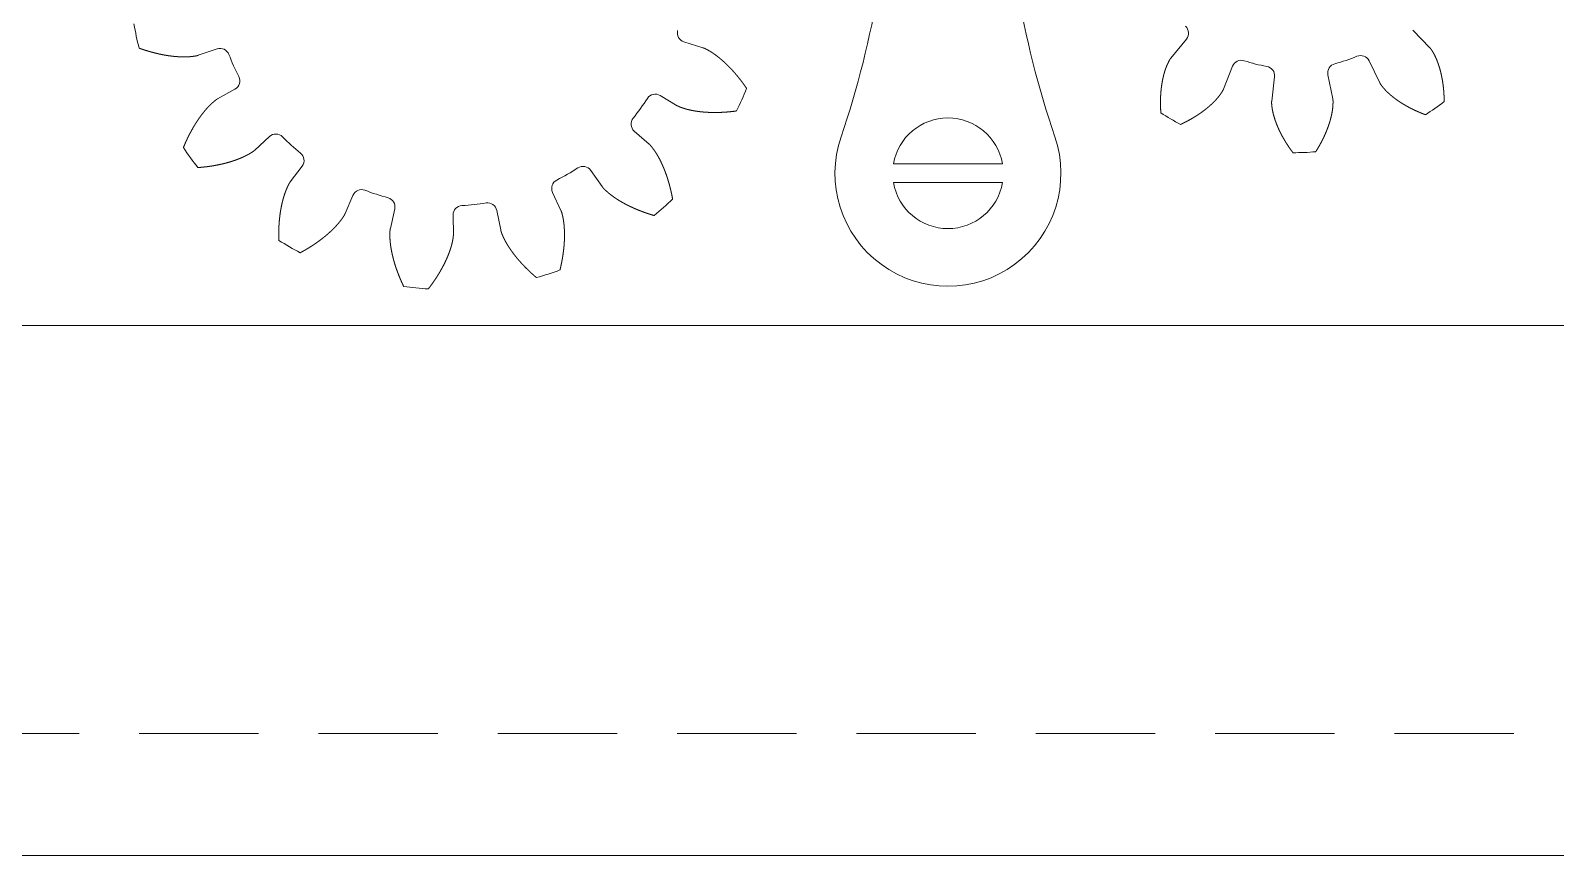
# Model space of a CAD drawing. Header units: millimetres. Extents: x 25 to 635, y 25 to 330.
# Drawn here: x 111.8 to 192.8, y 25.4 to 69.2 of the extents above; entities that cross this region are included whole.
import ezdxf

# ---------------------------------------------------------------- set-up
doc = ezdxf.new("R2010")
doc.units = ezdxf.units.MM
doc.header["$MEASUREMENT"] = 0
doc.linetypes.add('HIDDEN', pattern=[0.375, 0.25, -0.125])
doc.layers.get('0').update_dxf_attribs({"lineweight": 0})
for name, color, linetype, lineweight in [('Bounding Box', 7, 'Continuous', 0), ('Safe Area', 7, 'HIDDEN', 0), ('Single Set', 7, 'Continuous', 0)]:
    doc.layers.add(name, color=color, linetype=linetype, lineweight=lineweight)

# ---------------------------------------------------------------- blocks, each defined once
blk = doc.blocks.new('*U2')
at = {"layer": 'Single Set', "color": 3}
for p, q in [((33.828, -20.155), (32.924, -19.219)), ((-31.59, -20.555), (-30.59, -20.214)), ((-4.782, -20.155), (-5.791, -19.843)), ((20.897, -19.696), (20.07, -20.701)), ((30.598, -20.848), (31.169, -22.018)), ((22.868, -22.347), (23.345, -21.136)), ((25.578, -21.696), (25.426, -22.989)), ((28.67, -22.86), (28.416, -21.584)), ((-29.639, -22.35), (-30.561, -22.865)), ((-7.057, -22.688), (-6.15, -23.229)), ((-28.584, -25.587), (-27.809, -24.869)), ((-7.636, -25.274), (-8.431, -24.579)), ((-26.072, -26.433), (-26.705, -27.279)), ((-10.745, -26.662), (-10.136, -27.526)), ((-23.791, -28.961), (-23.375, -27.99)), ((-12.326, -28.79), (-12.769, -27.831)), ((-21.152, -28.712), (-21.386, -29.742)), ((-18.04, -30.094), (-18.055, -29.038)), ((-15.731, -28.793), (-15.526, -29.83))]:
    blk.add_line(p, q, dxfattribs=at)
blk.add_lwpolyline([(11.231, -8.733, 0.082387), (13.91, -24.878, -1.397795), (2.552, -24.878, 0.082387), (5.231, -8.733), (5.231, -2.816), (11.231, -2.816)], format="xyb", close=True, dxfattribs=at)
at = {"layer": 'Single Set', "color": 1}
for points in [[(5.336, -26.316, -0.842075), (11.126, -26.316)], [(11.126, -27.316, -0.842075), (5.336, -27.316)]]:
    blk.add_lwpolyline(points, format="xyb", close=True, dxfattribs=at)
at = {"layer": 'Single Set', "color": 3}
for centre, radius, start, end in [((-18.251, -16), 17, 189.78773, 194.21227), ((-5.643, -19.366), 0.5, 165.0534, 252.81033), ((20.51, -19.378), 0.5, 320.55913, 47.33515), ((-30.429, -20.688), 0.5, 21.0534, 108.81033), ((-18.251, -16), 12.549, 201.0534, 206.9466), ((23.81, -21.319), 0.5, 71.75576, 158.53178), ((26.643, -12.724), 8.549, 251.75576, 260.06242), ((28.906, -21.486), 0.5, 104.48303, 191.25906), ((26.643, -12.724), 8.549, 284.48303, 292.7897), ((30.148, -21.067), 0.5, 26.01367, 112.7897), ((-29.883, -21.913), 0.5, 299.18967, 26.9466), ((25.082, -21.638), 0.5, 353.2864, 80.06242), ((-7.313, -23.117), 0.5, 59.18967, 146.9466), ((-18.251, -16), 17, 333.78773, 338.21227), ((-18.251, -16), 12.549, 321.0534, 326.9466), ((26.643, -12.724), 13, 302.33107, 307.66893), ((-8.102, -24.203), 0.5, 141.0534, 228.81033), ((26.643, -12.724), 13, 236.87653, 242.21438), ((-27.469, -25.236), 0.5, 45.0534, 132.81033), ((-18.251, -16), 12.549, 225.0534, 230.9466), ((-18.251, -16), 17, 213.78773, 218.21227), ((-26.472, -26.133), 0.5, 323.18967, 50.9466), ((26.643, -12.724), 13, 269.6038, 274.94165), ((-18.251, -16), 12.549, 297.0534, 302.9466), ((-11.154, -26.951), 0.5, 35.18967, 122.9466), ((-12.315, -27.621), 0.5, 117.0534, 204.81033), ((-22.916, -28.187), 0.5, 69.0534, 156.81033), ((-18.251, -16), 12.549, 249.0534, 254.9466), ((-21.64, -28.601), 0.5, 347.18967, 74.9466), ((-18.251, -16), 17, 309.78773, 314.21227), ((-17.555, -29.031), 0.5, 93.0534, 180.81033), ((-18.251, -16), 12.549, 273.0534, 278.9466), ((-16.221, -28.89), 0.5, 11.18967, 98.9466), ((-18.251, -16), 17, 237.78773, 242.21227), ((-18.251, -16), 17, 285.78773, 290.21227), ((-18.251, -16), 17, 261.78773, 266.21227)]:
    blk.add_arc(centre, radius, start, end, dxfattribs=at)
for points in [[(-34.73, -20.174), (-34.721, -20.177), (-34.703, -20.184), (-34.675, -20.193), (-34.639, -20.206), (-34.593, -20.222), (-34.547, -20.238), (-34.501, -20.253), (-34.455, -20.268), (-34.409, -20.283), (-34.363, -20.297), (-34.317, -20.311), (-34.272, -20.325), (-34.226, -20.339), (-34.18, -20.352), (-34.134, -20.365), (-34.088, -20.378), (-34.042, -20.391), (-33.996, -20.403), (-33.951, -20.415), (-33.905, -20.427), (-33.859, -20.438), (-33.813, -20.449), (-33.768, -20.46), (-33.722, -20.471), (-33.676, -20.481), (-33.63, -20.491), (-33.585, -20.501), (-33.539, -20.51), (-33.493, -20.519), (-33.448, -20.528), (-33.402, -20.536), (-33.357, -20.544), (-33.311, -20.552), (-33.266, -20.56), (-33.22, -20.567), (-33.175, -20.574), (-33.129, -20.58), (-33.084, -20.587), (-33.039, -20.592), (-32.993, -20.598), (-32.948, -20.603), (-32.903, -20.608), (-32.858, -20.613), (-32.813, -20.617), (-32.768, -20.621), (-32.723, -20.624), (-32.678, -20.627), (-32.633, -20.63), (-32.589, -20.632), (-32.544, -20.634), (-32.499, -20.636), (-32.455, -20.637), (-32.41, -20.638), (-32.366, -20.638), (-32.322, -20.638), (-32.278, -20.638), (-32.233, -20.637), (-32.189, -20.636), (-32.146, -20.634), (-32.102, -20.632), (-32.058, -20.629), (-32.015, -20.626), (-31.971, -20.621), (-31.928, -20.617), (-31.885, -20.612), (-31.842, -20.606), (-31.799, -20.6), (-31.757, -20.594), (-31.714, -20.587), (-31.672, -20.579), (-31.639, -20.57), (-31.614, -20.563), (-31.598, -20.558), (-31.59, -20.555)], [(-2.465, -22.31), (-2.47, -22.302), (-2.481, -22.286), (-2.498, -22.262), (-2.52, -22.23), (-2.548, -22.19), (-2.576, -22.15), (-2.604, -22.111), (-2.632, -22.072), (-2.661, -22.033), (-2.689, -21.994), (-2.718, -21.956), (-2.747, -21.918), (-2.776, -21.88), (-2.805, -21.842), (-2.835, -21.804), (-2.864, -21.767), (-2.894, -21.73), (-2.924, -21.693), (-2.954, -21.656), (-2.984, -21.62), (-3.014, -21.584), (-3.045, -21.548), (-3.075, -21.512), (-3.106, -21.477), (-3.137, -21.442), (-3.168, -21.407), (-3.2, -21.372), (-3.231, -21.338), (-3.263, -21.304), (-3.294, -21.27), (-3.326, -21.236), (-3.358, -21.203), (-3.391, -21.17), (-3.423, -21.137), (-3.456, -21.104), (-3.488, -21.072), (-3.521, -21.04), (-3.554, -21.008), (-3.587, -20.977), (-3.621, -20.946), (-3.654, -20.915), (-3.688, -20.885), (-3.722, -20.854), (-3.756, -20.825), (-3.79, -20.795), (-3.824, -20.766), (-3.859, -20.737), (-3.893, -20.708), (-3.928, -20.68), (-3.963, -20.652), (-3.998, -20.625), (-4.033, -20.598), (-4.069, -20.571), (-4.105, -20.544), (-4.14, -20.518), (-4.176, -20.493), (-4.213, -20.468), (-4.249, -20.443), (-4.285, -20.418), (-4.322, -20.394), (-4.359, -20.371), (-4.396, -20.348), (-4.434, -20.326), (-4.472, -20.304), (-4.509, -20.283), (-4.547, -20.262), (-4.585, -20.242), (-4.624, -20.222), (-4.662, -20.203), (-4.701, -20.185), (-4.733, -20.172), (-4.757, -20.163), (-4.773, -20.158), (-4.782, -20.155)], [(33.828, -20.155), (33.834, -20.161), (33.845, -20.173), (33.86, -20.191), (33.88, -20.215), (33.903, -20.248), (33.925, -20.281), (33.946, -20.314), (33.967, -20.348), (33.988, -20.383), (34.008, -20.417), (34.028, -20.452), (34.048, -20.488), (34.067, -20.523), (34.085, -20.559), (34.103, -20.596), (34.121, -20.633), (34.138, -20.67), (34.154, -20.708), (34.171, -20.745), (34.187, -20.783), (34.202, -20.821), (34.218, -20.86), (34.233, -20.899), (34.247, -20.938), (34.262, -20.977), (34.275, -21.016), (34.289, -21.056), (34.302, -21.096), (34.315, -21.136), (34.328, -21.176), (34.34, -21.217), (34.352, -21.258), (34.364, -21.299), (34.375, -21.34), (34.386, -21.381), (34.397, -21.423), (34.407, -21.464), (34.417, -21.506), (34.427, -21.548), (34.436, -21.59), (34.445, -21.633), (34.454, -21.675), (34.463, -21.718), (34.471, -21.761), (34.479, -21.804), (34.487, -21.847), (34.494, -21.89), (34.501, -21.934), (34.508, -21.977), (34.515, -22.021), (34.521, -22.065), (34.527, -22.109), (34.533, -22.153), (34.538, -22.197), (34.543, -22.242), (34.548, -22.286), (34.553, -22.331), (34.557, -22.376), (34.561, -22.421), (34.565, -22.466), (34.568, -22.511), (34.571, -22.556), (34.574, -22.601), (34.577, -22.647), (34.579, -22.692), (34.581, -22.738), (34.583, -22.784), (34.584, -22.83), (34.586, -22.876), (34.586, -22.922), (34.587, -22.959), (34.587, -22.987), (34.587, -23.005), (34.587, -23.014)], [(20.07, -20.701), (20.065, -20.708), (20.055, -20.72), (20.041, -20.739), (20.023, -20.765), (20.002, -20.799), (19.983, -20.834), (19.965, -20.869), (19.947, -20.905), (19.929, -20.941), (19.911, -20.977), (19.894, -21.013), (19.877, -21.05), (19.861, -21.087), (19.846, -21.125), (19.831, -21.162), (19.816, -21.201), (19.802, -21.239), (19.788, -21.278), (19.775, -21.317), (19.762, -21.356), (19.749, -21.395), (19.737, -21.435), (19.725, -21.474), (19.714, -21.514), (19.703, -21.555), (19.692, -21.595), (19.682, -21.636), (19.672, -21.677), (19.662, -21.718), (19.653, -21.759), (19.644, -21.8), (19.635, -21.842), (19.627, -21.884), (19.619, -21.925), (19.611, -21.967), (19.604, -22.01), (19.597, -22.052), (19.59, -22.095), (19.583, -22.137), (19.577, -22.18), (19.571, -22.223), (19.566, -22.266), (19.561, -22.309), (19.556, -22.353), (19.551, -22.396), (19.547, -22.44), (19.543, -22.484), (19.54, -22.527), (19.536, -22.571), (19.533, -22.616), (19.53, -22.66), (19.528, -22.704), (19.526, -22.749), (19.524, -22.793), (19.522, -22.838), (19.521, -22.883), (19.52, -22.928), (19.519, -22.973), (19.519, -23.018), (19.519, -23.063), (19.519, -23.108), (19.519, -23.153), (19.52, -23.199), (19.521, -23.244), (19.522, -23.29), (19.524, -23.336), (19.526, -23.382), (19.528, -23.427), (19.53, -23.473), (19.533, -23.519), (19.535, -23.556), (19.537, -23.584), (19.539, -23.602), (19.539, -23.612)], [(22.868, -22.347), (22.866, -22.354), (22.859, -22.369), (22.85, -22.391), (22.835, -22.419), (22.816, -22.453), (22.795, -22.487), (22.773, -22.52), (22.751, -22.553), (22.728, -22.587), (22.705, -22.619), (22.681, -22.652), (22.657, -22.685), (22.633, -22.717), (22.608, -22.749), (22.582, -22.78), (22.555, -22.811), (22.529, -22.842), (22.502, -22.873), (22.474, -22.904), (22.446, -22.934), (22.418, -22.964), (22.389, -22.994), (22.36, -23.024), (22.331, -23.053), (22.301, -23.082), (22.271, -23.111), (22.24, -23.14), (22.21, -23.169), (22.179, -23.197), (22.147, -23.226), (22.115, -23.254), (22.083, -23.281), (22.051, -23.309), (22.018, -23.336), (21.985, -23.363), (21.952, -23.39), (21.918, -23.417), (21.884, -23.444), (21.85, -23.47), (21.816, -23.496), (21.781, -23.522), (21.746, -23.548), (21.711, -23.573), (21.675, -23.599), (21.639, -23.624), (21.603, -23.649), (21.567, -23.674), (21.53, -23.698), (21.494, -23.722), (21.457, -23.747), (21.419, -23.77), (21.382, -23.794), (21.344, -23.818), (21.306, -23.841), (21.268, -23.864), (21.229, -23.887), (21.19, -23.91), (21.151, -23.932), (21.112, -23.954), (21.073, -23.977), (21.033, -23.998), (20.993, -24.02), (20.953, -24.042), (20.913, -24.063), (20.872, -24.084), (20.832, -24.105), (20.791, -24.125), (20.75, -24.146), (20.708, -24.166), (20.667, -24.186), (20.633, -24.202), (20.608, -24.214), (20.591, -24.221), (20.583, -24.225)], [(31.169, -22.018), (31.172, -22.025), (31.179, -22.039), (31.191, -22.06), (31.207, -22.087), (31.23, -22.119), (31.253, -22.151), (31.278, -22.183), (31.303, -22.214), (31.328, -22.245), (31.353, -22.276), (31.379, -22.307), (31.406, -22.337), (31.433, -22.368), (31.461, -22.397), (31.489, -22.427), (31.518, -22.456), (31.547, -22.484), (31.576, -22.513), (31.606, -22.541), (31.636, -22.569), (31.667, -22.597), (31.698, -22.625), (31.729, -22.652), (31.761, -22.679), (31.793, -22.706), (31.825, -22.732), (31.858, -22.759), (31.891, -22.785), (31.924, -22.811), (31.957, -22.836), (31.991, -22.862), (32.025, -22.887), (32.06, -22.912), (32.095, -22.936), (32.13, -22.961), (32.165, -22.985), (32.201, -23.009), (32.237, -23.033), (32.273, -23.056), (32.309, -23.08), (32.346, -23.103), (32.383, -23.126), (32.42, -23.148), (32.457, -23.171), (32.495, -23.193), (32.533, -23.215), (32.571, -23.237), (32.61, -23.258), (32.648, -23.28), (32.687, -23.301), (32.726, -23.322), (32.765, -23.342), (32.805, -23.363), (32.845, -23.383), (32.885, -23.403), (32.925, -23.423), (32.965, -23.442), (33.006, -23.462), (33.047, -23.481), (33.088, -23.5), (33.129, -23.518), (33.171, -23.537), (33.212, -23.555), (33.254, -23.573), (33.296, -23.591), (33.338, -23.608), (33.381, -23.626), (33.423, -23.643), (33.466, -23.66), (33.509, -23.676), (33.544, -23.689), (33.57, -23.699), (33.587, -23.706), (33.596, -23.709)], [(-30.561, -22.865), (-30.569, -22.869), (-30.584, -22.878), (-30.605, -22.891), (-30.634, -22.911), (-30.668, -22.936), (-30.702, -22.963), (-30.735, -22.99), (-30.768, -23.018), (-30.801, -23.047), (-30.833, -23.075), (-30.866, -23.104), (-30.898, -23.134), (-30.93, -23.164), (-30.961, -23.194), (-30.992, -23.225), (-31.022, -23.257), (-31.053, -23.289), (-31.083, -23.321), (-31.113, -23.353), (-31.142, -23.386), (-31.172, -23.419), (-31.201, -23.453), (-31.23, -23.487), (-31.259, -23.521), (-31.287, -23.556), (-31.315, -23.59), (-31.343, -23.626), (-31.371, -23.661), (-31.398, -23.697), (-31.426, -23.733), (-31.453, -23.769), (-31.479, -23.806), (-31.506, -23.842), (-31.532, -23.879), (-31.559, -23.917), (-31.584, -23.954), (-31.61, -23.992), (-31.636, -24.03), (-31.661, -24.069), (-31.686, -24.107), (-31.711, -24.146), (-31.736, -24.185), (-31.76, -24.225), (-31.784, -24.264), (-31.808, -24.304), (-31.832, -24.344), (-31.856, -24.384), (-31.879, -24.424), (-31.902, -24.465), (-31.925, -24.506), (-31.948, -24.547), (-31.971, -24.588), (-31.993, -24.63), (-32.015, -24.671), (-32.037, -24.713), (-32.059, -24.755), (-32.08, -24.798), (-32.102, -24.84), (-32.123, -24.883), (-32.144, -24.926), (-32.165, -24.969), (-32.185, -25.012), (-32.205, -25.055), (-32.226, -25.099), (-32.245, -25.143), (-32.265, -25.187), (-32.285, -25.231), (-32.304, -25.275), (-32.323, -25.319), (-32.342, -25.364), (-32.357, -25.4), (-32.368, -25.427), (-32.376, -25.445), (-32.379, -25.454)], [(-6.15, -23.229), (-6.143, -23.233), (-6.128, -23.242), (-6.105, -23.254), (-6.074, -23.269), (-6.035, -23.286), (-5.995, -23.302), (-5.954, -23.317), (-5.914, -23.331), (-5.873, -23.346), (-5.832, -23.36), (-5.79, -23.373), (-5.749, -23.386), (-5.707, -23.399), (-5.665, -23.411), (-5.623, -23.422), (-5.58, -23.433), (-5.537, -23.443), (-5.494, -23.453), (-5.451, -23.462), (-5.408, -23.472), (-5.364, -23.481), (-5.321, -23.489), (-5.277, -23.497), (-5.233, -23.505), (-5.189, -23.512), (-5.145, -23.519), (-5.1, -23.526), (-5.056, -23.532), (-5.011, -23.538), (-4.966, -23.544), (-4.921, -23.549), (-4.876, -23.554), (-4.831, -23.558), (-4.786, -23.563), (-4.74, -23.567), (-4.695, -23.57), (-4.649, -23.574), (-4.603, -23.577), (-4.558, -23.579), (-4.512, -23.582), (-4.466, -23.584), (-4.419, -23.586), (-4.373, -23.587), (-4.327, -23.589), (-4.28, -23.589), (-4.234, -23.59), (-4.187, -23.59), (-4.141, -23.59), (-4.094, -23.59), (-4.047, -23.59), (-4, -23.589), (-3.953, -23.588), (-3.906, -23.586), (-3.859, -23.585), (-3.811, -23.583), (-3.764, -23.581), (-3.717, -23.578), (-3.669, -23.575), (-3.622, -23.572), (-3.574, -23.569), (-3.527, -23.566), (-3.479, -23.562), (-3.431, -23.558), (-3.383, -23.553), (-3.335, -23.549), (-3.287, -23.544), (-3.239, -23.539), (-3.191, -23.533), (-3.143, -23.528), (-3.095, -23.522), (-3.057, -23.517), (-3.028, -23.513), (-3.008, -23.51), (-2.999, -23.509)], [(25.426, -22.989), (25.425, -22.997), (25.423, -23.013), (25.422, -23.036), (25.421, -23.068), (25.422, -23.108), (25.425, -23.147), (25.428, -23.187), (25.432, -23.227), (25.437, -23.267), (25.441, -23.306), (25.447, -23.346), (25.452, -23.386), (25.459, -23.426), (25.466, -23.466), (25.474, -23.506), (25.483, -23.546), (25.492, -23.586), (25.501, -23.626), (25.511, -23.666), (25.521, -23.706), (25.532, -23.746), (25.543, -23.786), (25.554, -23.825), (25.566, -23.865), (25.579, -23.905), (25.592, -23.945), (25.605, -23.985), (25.618, -24.025), (25.633, -24.064), (25.647, -24.104), (25.662, -24.144), (25.677, -24.183), (25.692, -24.223), (25.708, -24.263), (25.725, -24.302), (25.741, -24.342), (25.758, -24.381), (25.775, -24.42), (25.793, -24.46), (25.811, -24.499), (25.83, -24.538), (25.848, -24.578), (25.867, -24.617), (25.887, -24.656), (25.906, -24.695), (25.926, -24.734), (25.947, -24.773), (25.967, -24.812), (25.988, -24.851), (26.009, -24.889), (26.031, -24.928), (26.053, -24.967), (26.075, -25.005), (26.098, -25.044), (26.121, -25.082), (26.144, -25.121), (26.167, -25.159), (26.191, -25.197), (26.215, -25.235), (26.239, -25.273), (26.264, -25.311), (26.289, -25.349), (26.314, -25.387), (26.339, -25.425), (26.365, -25.463), (26.391, -25.5), (26.417, -25.538), (26.444, -25.575), (26.471, -25.612), (26.498, -25.65), (26.52, -25.679), (26.537, -25.702), (26.548, -25.717), (26.553, -25.724)], [(28.67, -22.86), (28.672, -22.868), (28.675, -22.884), (28.678, -22.907), (28.681, -22.939), (28.683, -22.978), (28.684, -23.018), (28.683, -23.058), (28.683, -23.098), (28.681, -23.138), (28.68, -23.178), (28.678, -23.218), (28.675, -23.258), (28.672, -23.299), (28.668, -23.339), (28.663, -23.38), (28.658, -23.42), (28.652, -23.461), (28.646, -23.501), (28.639, -23.542), (28.632, -23.582), (28.625, -23.623), (28.617, -23.664), (28.608, -23.704), (28.6, -23.745), (28.59, -23.786), (28.581, -23.826), (28.571, -23.867), (28.56, -23.908), (28.549, -23.949), (28.538, -23.989), (28.527, -24.03), (28.515, -24.071), (28.502, -24.111), (28.49, -24.152), (28.477, -24.193), (28.463, -24.234), (28.449, -24.274), (28.435, -24.315), (28.421, -24.356), (28.406, -24.396), (28.391, -24.437), (28.375, -24.477), (28.359, -24.518), (28.343, -24.558), (28.327, -24.599), (28.31, -24.639), (28.292, -24.68), (28.275, -24.72), (28.257, -24.761), (28.239, -24.801), (28.221, -24.841), (28.202, -24.881), (28.183, -24.922), (28.163, -24.962), (28.144, -25.002), (28.124, -25.042), (28.103, -25.082), (28.083, -25.122), (28.062, -25.162), (28.04, -25.202), (28.019, -25.242), (27.997, -25.281), (27.975, -25.321), (27.953, -25.361), (27.93, -25.4), (27.907, -25.44), (27.884, -25.479), (27.86, -25.519), (27.836, -25.558), (27.812, -25.598), (27.793, -25.629), (27.778, -25.652), (27.768, -25.668), (27.763, -25.676)], [(-31.608, -26.516), (-31.598, -26.515), (-31.579, -26.514), (-31.55, -26.511), (-31.511, -26.508), (-31.463, -26.504), (-31.414, -26.5), (-31.366, -26.495), (-31.318, -26.49), (-31.27, -26.485), (-31.222, -26.479), (-31.175, -26.474), (-31.127, -26.468), (-31.08, -26.462), (-31.032, -26.455), (-30.985, -26.448), (-30.938, -26.442), (-30.891, -26.434), (-30.844, -26.427), (-30.798, -26.419), (-30.751, -26.411), (-30.704, -26.403), (-30.658, -26.395), (-30.612, -26.386), (-30.566, -26.377), (-30.52, -26.368), (-30.474, -26.358), (-30.428, -26.348), (-30.383, -26.338), (-30.337, -26.328), (-30.292, -26.318), (-30.247, -26.307), (-30.202, -26.296), (-30.157, -26.284), (-30.113, -26.273), (-30.068, -26.261), (-30.024, -26.249), (-29.98, -26.236), (-29.936, -26.223), (-29.892, -26.21), (-29.849, -26.197), (-29.805, -26.183), (-29.762, -26.169), (-29.719, -26.155), (-29.676, -26.141), (-29.633, -26.126), (-29.591, -26.111), (-29.549, -26.095), (-29.507, -26.08), (-29.465, -26.064), (-29.423, -26.047), (-29.382, -26.031), (-29.341, -26.014), (-29.3, -25.996), (-29.259, -25.979), (-29.219, -25.96), (-29.178, -25.942), (-29.139, -25.923), (-29.099, -25.904), (-29.059, -25.885), (-29.02, -25.865), (-28.982, -25.845), (-28.943, -25.824), (-28.905, -25.803), (-28.868, -25.781), (-28.831, -25.759), (-28.794, -25.736), (-28.757, -25.713), (-28.72, -25.69), (-28.684, -25.667), (-28.649, -25.642), (-28.622, -25.621), (-28.603, -25.604), (-28.59, -25.593), (-28.584, -25.587)], [(-6.396, -28.185), (-6.398, -28.175), (-6.401, -28.156), (-6.407, -28.127), (-6.414, -28.089), (-6.423, -28.042), (-6.432, -27.994), (-6.442, -27.947), (-6.452, -27.9), (-6.462, -27.852), (-6.473, -27.806), (-6.483, -27.759), (-6.494, -27.712), (-6.505, -27.665), (-6.517, -27.619), (-6.528, -27.573), (-6.54, -27.527), (-6.552, -27.481), (-6.564, -27.435), (-6.577, -27.389), (-6.59, -27.344), (-6.603, -27.298), (-6.616, -27.253), (-6.629, -27.208), (-6.643, -27.163), (-6.657, -27.118), (-6.671, -27.074), (-6.686, -27.029), (-6.701, -26.985), (-6.716, -26.941), (-6.731, -26.897), (-6.746, -26.854), (-6.762, -26.81), (-6.778, -26.767), (-6.794, -26.724), (-6.811, -26.681), (-6.827, -26.638), (-6.844, -26.595), (-6.862, -26.553), (-6.879, -26.511), (-6.897, -26.469), (-6.915, -26.427), (-6.934, -26.385), (-6.952, -26.344), (-6.971, -26.303), (-6.99, -26.262), (-7.01, -26.222), (-7.029, -26.181), (-7.049, -26.141), (-7.07, -26.101), (-7.09, -26.061), (-7.111, -26.022), (-7.132, -25.983), (-7.154, -25.944), (-7.176, -25.905), (-7.198, -25.867), (-7.221, -25.829), (-7.243, -25.791), (-7.266, -25.754), (-7.29, -25.716), (-7.314, -25.68), (-7.338, -25.643), (-7.363, -25.607), (-7.388, -25.572), (-7.414, -25.537), (-7.44, -25.502), (-7.466, -25.468), (-7.492, -25.433), (-7.519, -25.4), (-7.546, -25.366), (-7.575, -25.334), (-7.598, -25.309), (-7.617, -25.292), (-7.63, -25.28), (-7.636, -25.274)], [(-26.705, -27.279), (-26.71, -27.286), (-26.72, -27.299), (-26.734, -27.321), (-26.753, -27.35), (-26.774, -27.387), (-26.793, -27.425), (-26.812, -27.464), (-26.831, -27.503), (-26.85, -27.542), (-26.868, -27.581), (-26.886, -27.621), (-26.903, -27.661), (-26.92, -27.701), (-26.936, -27.742), (-26.952, -27.783), (-26.967, -27.824), (-26.981, -27.866), (-26.996, -27.907), (-27.01, -27.949), (-27.024, -27.991), (-27.037, -28.034), (-27.05, -28.076), (-27.063, -28.119), (-27.075, -28.162), (-27.087, -28.205), (-27.098, -28.248), (-27.11, -28.292), (-27.121, -28.335), (-27.131, -28.379), (-27.141, -28.423), (-27.151, -28.467), (-27.161, -28.511), (-27.17, -28.556), (-27.179, -28.601), (-27.188, -28.645), (-27.196, -28.69), (-27.204, -28.735), (-27.212, -28.78), (-27.22, -28.826), (-27.227, -28.871), (-27.234, -28.917), (-27.24, -28.962), (-27.247, -29.008), (-27.253, -29.054), (-27.259, -29.1), (-27.264, -29.147), (-27.269, -29.193), (-27.274, -29.239), (-27.279, -29.286), (-27.283, -29.332), (-27.287, -29.379), (-27.291, -29.426), (-27.295, -29.473), (-27.298, -29.52), (-27.301, -29.567), (-27.304, -29.615), (-27.306, -29.662), (-27.309, -29.71), (-27.311, -29.757), (-27.312, -29.805), (-27.314, -29.853), (-27.315, -29.9), (-27.316, -29.948), (-27.317, -29.996), (-27.317, -30.044), (-27.317, -30.093), (-27.317, -30.141), (-27.317, -30.189), (-27.316, -30.238), (-27.315, -30.286), (-27.314, -30.325), (-27.313, -30.354), (-27.313, -30.374), (-27.312, -30.383)], [(-10.136, -27.526), (-10.131, -27.533), (-10.121, -27.547), (-10.106, -27.567), (-10.083, -27.593), (-10.054, -27.625), (-10.024, -27.655), (-9.993, -27.685), (-9.962, -27.715), (-9.931, -27.745), (-9.899, -27.774), (-9.867, -27.804), (-9.834, -27.833), (-9.801, -27.861), (-9.767, -27.889), (-9.733, -27.916), (-9.699, -27.943), (-9.664, -27.97), (-9.628, -27.997), (-9.593, -28.023), (-9.557, -28.049), (-9.521, -28.075), (-9.485, -28.101), (-9.448, -28.126), (-9.411, -28.151), (-9.374, -28.175), (-9.336, -28.2), (-9.298, -28.224), (-9.26, -28.248), (-9.222, -28.271), (-9.183, -28.295), (-9.144, -28.318), (-9.105, -28.341), (-9.066, -28.363), (-9.026, -28.386), (-8.986, -28.408), (-8.946, -28.429), (-8.906, -28.451), (-8.865, -28.472), (-8.824, -28.494), (-8.783, -28.514), (-8.742, -28.535), (-8.701, -28.556), (-8.659, -28.576), (-8.617, -28.596), (-8.575, -28.615), (-8.533, -28.635), (-8.49, -28.654), (-8.448, -28.673), (-8.405, -28.692), (-8.362, -28.711), (-8.319, -28.729), (-8.275, -28.747), (-8.232, -28.765), (-8.188, -28.783), (-8.144, -28.8), (-8.1, -28.817), (-8.056, -28.834), (-8.011, -28.851), (-7.966, -28.868), (-7.922, -28.884), (-7.877, -28.9), (-7.832, -28.916), (-7.786, -28.932), (-7.741, -28.947), (-7.695, -28.963), (-7.649, -28.978), (-7.603, -28.992), (-7.557, -29.007), (-7.511, -29.021), (-7.465, -29.036), (-7.427, -29.047), (-7.399, -29.055), (-7.381, -29.06), (-7.371, -29.063)], [(-26.176, -31.04), (-26.167, -31.035), (-26.15, -31.026), (-26.124, -31.012), (-26.09, -30.993), (-26.048, -30.97), (-26.006, -30.946), (-25.964, -30.922), (-25.922, -30.898), (-25.88, -30.874), (-25.839, -30.85), (-25.797, -30.825), (-25.756, -30.8), (-25.716, -30.775), (-25.675, -30.75), (-25.634, -30.725), (-25.594, -30.699), (-25.554, -30.674), (-25.514, -30.648), (-25.475, -30.622), (-25.436, -30.596), (-25.396, -30.569), (-25.358, -30.543), (-25.319, -30.516), (-25.28, -30.489), (-25.242, -30.462), (-25.204, -30.434), (-25.166, -30.407), (-25.129, -30.379), (-25.092, -30.351), (-25.055, -30.323), (-25.018, -30.295), (-24.981, -30.267), (-24.945, -30.238), (-24.909, -30.209), (-24.873, -30.18), (-24.838, -30.151), (-24.803, -30.122), (-24.768, -30.092), (-24.733, -30.063), (-24.699, -30.033), (-24.664, -30.003), (-24.631, -29.972), (-24.597, -29.942), (-24.564, -29.911), (-24.531, -29.88), (-24.498, -29.849), (-24.466, -29.818), (-24.434, -29.787), (-24.402, -29.755), (-24.371, -29.723), (-24.34, -29.691), (-24.309, -29.659), (-24.279, -29.626), (-24.249, -29.593), (-24.219, -29.56), (-24.19, -29.527), (-24.161, -29.494), (-24.132, -29.461), (-24.104, -29.427), (-24.077, -29.393), (-24.049, -29.358), (-24.023, -29.324), (-23.997, -29.289), (-23.972, -29.254), (-23.947, -29.218), (-23.922, -29.183), (-23.898, -29.147), (-23.874, -29.111), (-23.851, -29.075), (-23.829, -29.038), (-23.813, -29.008), (-23.801, -28.984), (-23.794, -28.969), (-23.791, -28.961)], [(-12.377, -31.953), (-12.375, -31.944), (-12.37, -31.925), (-12.363, -31.896), (-12.354, -31.859), (-12.343, -31.811), (-12.333, -31.764), (-12.322, -31.717), (-12.312, -31.67), (-12.302, -31.623), (-12.293, -31.575), (-12.283, -31.528), (-12.274, -31.481), (-12.265, -31.434), (-12.257, -31.387), (-12.249, -31.34), (-12.241, -31.293), (-12.233, -31.246), (-12.226, -31.199), (-12.218, -31.153), (-12.212, -31.106), (-12.205, -31.059), (-12.199, -31.012), (-12.193, -30.966), (-12.187, -30.919), (-12.182, -30.873), (-12.177, -30.826), (-12.172, -30.78), (-12.167, -30.733), (-12.163, -30.687), (-12.159, -30.641), (-12.155, -30.594), (-12.152, -30.548), (-12.149, -30.502), (-12.146, -30.456), (-12.144, -30.41), (-12.142, -30.364), (-12.14, -30.319), (-12.139, -30.273), (-12.137, -30.227), (-12.137, -30.182), (-12.136, -30.136), (-12.136, -30.091), (-12.136, -30.045), (-12.137, -30), (-12.138, -29.955), (-12.139, -29.91), (-12.141, -29.865), (-12.143, -29.82), (-12.145, -29.775), (-12.147, -29.731), (-12.151, -29.686), (-12.154, -29.642), (-12.158, -29.597), (-12.162, -29.553), (-12.167, -29.509), (-12.172, -29.465), (-12.177, -29.422), (-12.183, -29.378), (-12.189, -29.334), (-12.196, -29.291), (-12.203, -29.248), (-12.211, -29.205), (-12.22, -29.162), (-12.229, -29.12), (-12.239, -29.078), (-12.249, -29.036), (-12.259, -28.994), (-12.27, -28.952), (-12.281, -28.91), (-12.294, -28.869), (-12.306, -28.837), (-12.316, -28.813), (-12.323, -28.798), (-12.326, -28.79)], [(-21.386, -29.742), (-21.388, -29.751), (-21.392, -29.767), (-21.396, -29.793), (-21.401, -29.827), (-21.405, -29.869), (-21.408, -29.912), (-21.409, -29.955), (-21.411, -29.999), (-21.412, -30.042), (-21.412, -30.085), (-21.412, -30.129), (-21.412, -30.172), (-21.411, -30.216), (-21.409, -30.259), (-21.407, -30.303), (-21.404, -30.347), (-21.4, -30.391), (-21.397, -30.435), (-21.392, -30.479), (-21.388, -30.523), (-21.383, -30.567), (-21.378, -30.611), (-21.372, -30.655), (-21.365, -30.699), (-21.359, -30.744), (-21.352, -30.788), (-21.344, -30.832), (-21.336, -30.877), (-21.328, -30.921), (-21.32, -30.965), (-21.311, -31.01), (-21.302, -31.054), (-21.292, -31.098), (-21.282, -31.143), (-21.272, -31.187), (-21.261, -31.232), (-21.25, -31.276), (-21.239, -31.321), (-21.228, -31.365), (-21.216, -31.409), (-21.204, -31.454), (-21.191, -31.498), (-21.178, -31.543), (-21.165, -31.587), (-21.151, -31.632), (-21.138, -31.676), (-21.124, -31.721), (-21.109, -31.765), (-21.095, -31.809), (-21.08, -31.854), (-21.064, -31.898), (-21.049, -31.943), (-21.033, -31.987), (-21.017, -32.031), (-21, -32.076), (-20.984, -32.12), (-20.967, -32.164), (-20.949, -32.209), (-20.932, -32.253), (-20.914, -32.297), (-20.896, -32.341), (-20.877, -32.385), (-20.859, -32.43), (-20.84, -32.474), (-20.821, -32.518), (-20.801, -32.562), (-20.782, -32.606), (-20.762, -32.65), (-20.741, -32.694), (-20.721, -32.738), (-20.704, -32.773), (-20.691, -32.799), (-20.683, -32.817), (-20.679, -32.826)], [(-15.526, -29.83), (-15.524, -29.838), (-15.52, -29.855), (-15.514, -29.88), (-15.505, -29.913), (-15.491, -29.953), (-15.476, -29.994), (-15.46, -30.034), (-15.444, -30.074), (-15.427, -30.114), (-15.41, -30.153), (-15.392, -30.193), (-15.374, -30.233), (-15.356, -30.272), (-15.336, -30.311), (-15.316, -30.35), (-15.296, -30.389), (-15.275, -30.428), (-15.253, -30.467), (-15.232, -30.505), (-15.21, -30.543), (-15.187, -30.582), (-15.164, -30.62), (-15.141, -30.658), (-15.117, -30.696), (-15.093, -30.733), (-15.069, -30.771), (-15.044, -30.808), (-15.019, -30.846), (-14.993, -30.883), (-14.968, -30.92), (-14.941, -30.957), (-14.915, -30.994), (-14.888, -31.03), (-14.861, -31.067), (-14.834, -31.103), (-14.806, -31.139), (-14.778, -31.176), (-14.749, -31.212), (-14.721, -31.247), (-14.692, -31.283), (-14.663, -31.319), (-14.633, -31.354), (-14.603, -31.39), (-14.573, -31.425), (-14.543, -31.46), (-14.512, -31.495), (-14.481, -31.53), (-14.45, -31.565), (-14.418, -31.599), (-14.387, -31.634), (-14.355, -31.668), (-14.322, -31.702), (-14.29, -31.737), (-14.257, -31.77), (-14.224, -31.804), (-14.191, -31.838), (-14.157, -31.872), (-14.123, -31.905), (-14.089, -31.938), (-14.055, -31.971), (-14.021, -32.004), (-13.986, -32.037), (-13.951, -32.07), (-13.916, -32.103), (-13.88, -32.135), (-13.844, -32.168), (-13.808, -32.2), (-13.772, -32.232), (-13.736, -32.264), (-13.699, -32.296), (-13.67, -32.321), (-13.648, -32.34), (-13.633, -32.352), (-13.625, -32.359)], [(-19.374, -32.963), (-19.368, -32.955), (-19.356, -32.94), (-19.338, -32.917), (-19.314, -32.886), (-19.285, -32.847), (-19.256, -32.808), (-19.227, -32.769), (-19.199, -32.73), (-19.171, -32.691), (-19.143, -32.652), (-19.115, -32.613), (-19.088, -32.574), (-19.06, -32.534), (-19.034, -32.495), (-19.007, -32.455), (-18.981, -32.415), (-18.954, -32.376), (-18.929, -32.336), (-18.903, -32.296), (-18.878, -32.256), (-18.853, -32.216), (-18.828, -32.176), (-18.804, -32.136), (-18.779, -32.096), (-18.756, -32.055), (-18.732, -32.015), (-18.709, -31.974), (-18.686, -31.934), (-18.663, -31.893), (-18.641, -31.853), (-18.618, -31.812), (-18.597, -31.771), (-18.575, -31.73), (-18.554, -31.689), (-18.533, -31.648), (-18.512, -31.607), (-18.492, -31.566), (-18.472, -31.525), (-18.453, -31.484), (-18.433, -31.442), (-18.414, -31.401), (-18.396, -31.359), (-18.378, -31.318), (-18.36, -31.276), (-18.342, -31.235), (-18.325, -31.193), (-18.308, -31.151), (-18.292, -31.11), (-18.276, -31.068), (-18.26, -31.026), (-18.245, -30.984), (-18.23, -30.942), (-18.215, -30.9), (-18.201, -30.858), (-18.188, -30.816), (-18.174, -30.774), (-18.161, -30.731), (-18.149, -30.689), (-18.137, -30.647), (-18.126, -30.605), (-18.115, -30.562), (-18.105, -30.52), (-18.095, -30.477), (-18.086, -30.435), (-18.078, -30.392), (-18.07, -30.35), (-18.062, -30.307), (-18.055, -30.265), (-18.048, -30.222), (-18.044, -30.18), (-18.041, -30.145), (-18.04, -30.12), (-18.04, -30.102), (-18.04, -30.094)]]:
    blk.add_open_spline(points, degree=5, dxfattribs=at)
blk = doc.blocks.new('*U3')
at = {"color": 0, "linetype": 'ByBlock', "lineweight": -2, "transparency": 16777216}
blk.add_blockref('*U2', (81, -202.5), dxfattribs=at)

msp = doc.modelspace()

# ---------------------------------------------------------------- linework, layer by layer
at = {"color": 2}
msp.add_line((598.23, 53.537), (25.4, 53.537), dxfattribs=at)
at = {"layer": 'Bounding Box'}
msp.add_lwpolyline([(25.4, 25.4), (635, 25.4), (635, 330.2), (25.4, 330.2)], close=True, dxfattribs=at)
at = {"layer": 'Safe Area', "ltscale": 25.4}
msp.add_lwpolyline([(628.775, 31.875), (628.775, 323.975), (31.875, 323.975), (31.875, 31.875)], close=True, dxfattribs=at)

# ---------------------------------------------------------------- block references
msp.add_blockref('*U3', (71.333, 290.944))

doc.saveas('drawing.dxf')
